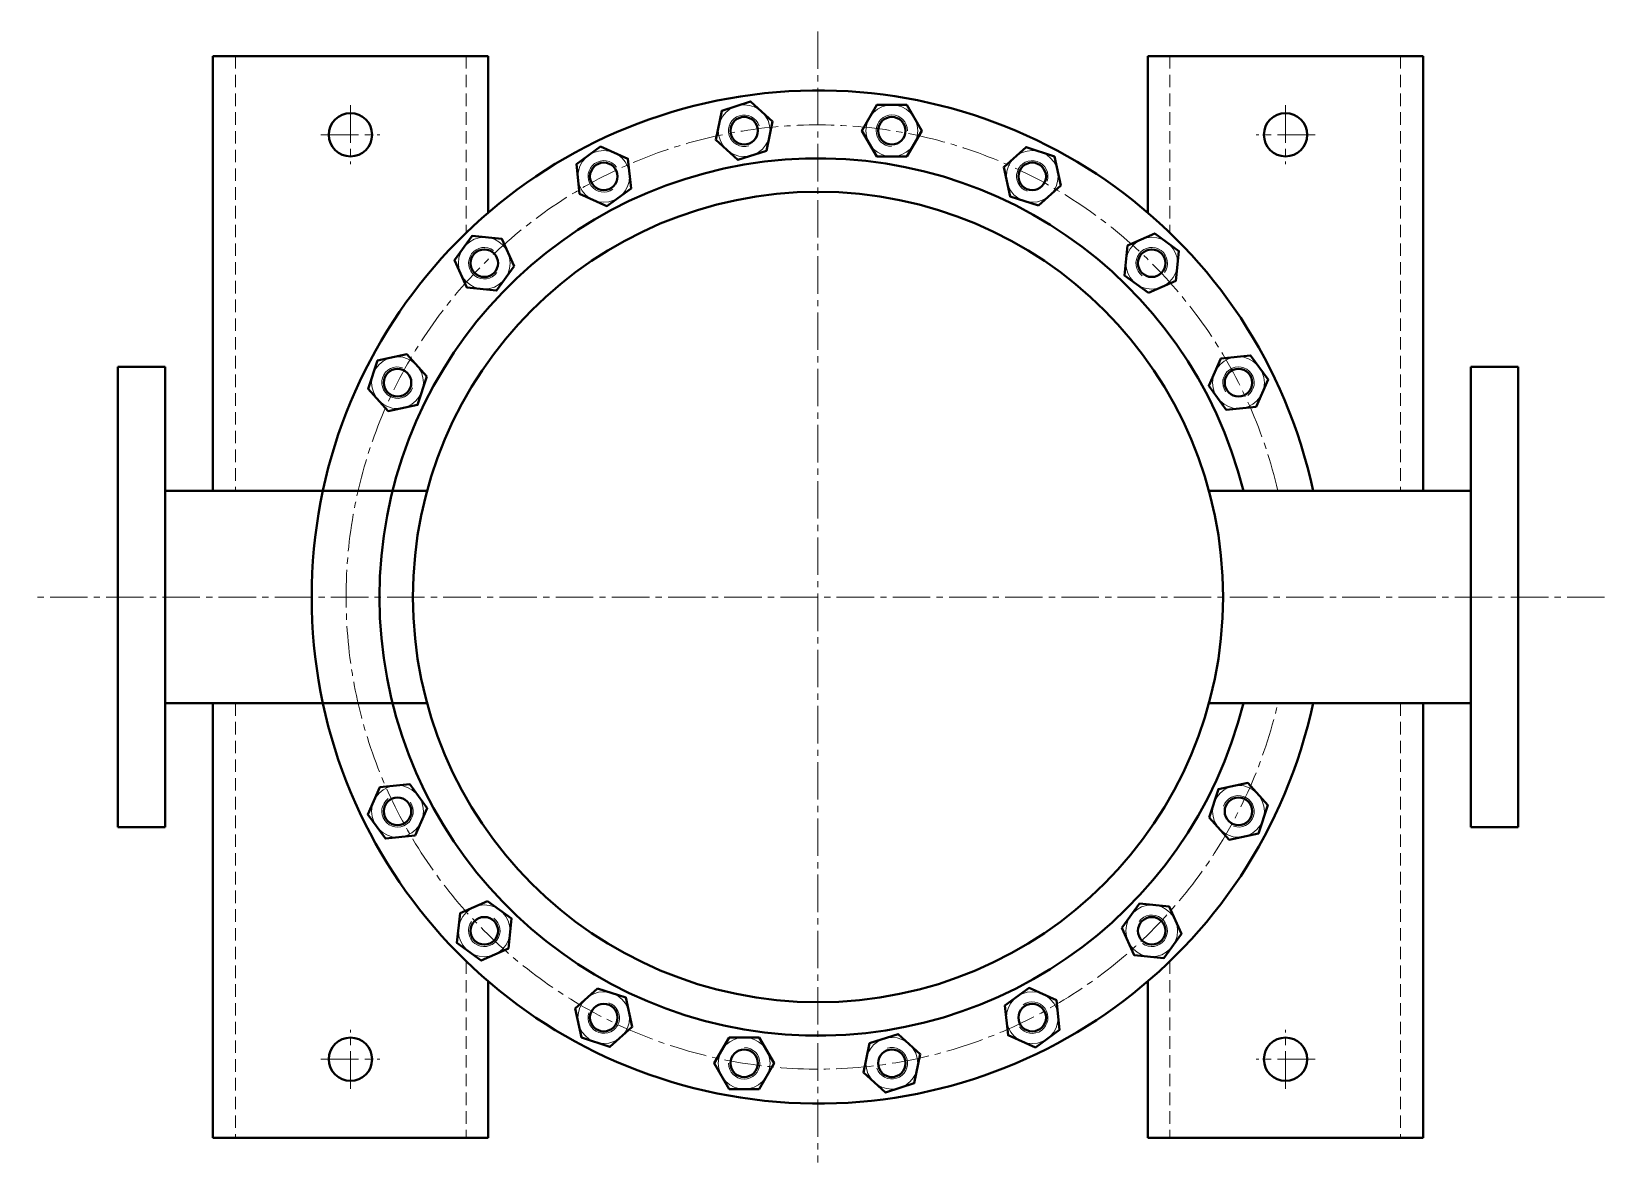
# Model space of a CAD drawing. Header units: millimetres. Extents: x -429811 to -211006, y 118619 to 258323.
# Drawn here: x -217172 to -216372, y 119811 to 120386 of the extents above; entities that cross this region are included whole.
import ezdxf

# ---------------------------------------------------------------- set-up
doc = ezdxf.new("R2010")
doc.units = ezdxf.units.MM
doc.linetypes.add('CENTER2', pattern=[28.575, 19.05, -3.175, 3.175, -3.175])
doc.linetypes.add('DASHED2', pattern=[9.525, 6.35, -3.175])
for name, color, linetype, lineweight in [('图层1', 7, 'Continuous', 40), ('图层2', 1, 'Continuous', 20), ('图层5', 3, 'DASHED2', 20), ('图层6', 4, 'CENTER2', 20)]:
    doc.layers.add(name, color=color, linetype=linetype, lineweight=lineweight)

msp = doc.modelspace()

# ---------------------------------------------------------------- linework, layer by layer
at = {"layer": '图层1'}
for p, q in [((-217080.18, 120373.02), (-217080.18, 120152.02)), ((-216940.18, 120373.02), (-217080.18, 120373.02)), ((-216940.18, 120373.02), (-216940.18, 120293.37)), ((-216604.64, 120373.02), (-216464.64, 120373.02)), ((-216604.64, 120373.02), (-216604.64, 120293.37)), ((-216464.64, 120373.02), (-216464.64, 120152.02)), ((-217128.41, 120215.02), (-217104.41, 120215.02)), ((-217128.41, 120215.02), (-217128.41, 119981.02)), ((-217104.41, 120215.02), (-217104.41, 119981.02)), ((-216416.41, 120215.02), (-216440.41, 120215.02)), ((-216440.41, 120215.02), (-216440.41, 119981.02)), ((-216416.41, 120215.02), (-216416.41, 119981.02)), ((-217128.41, 120168.02), (-217128.41, 120098.02)), ((-217104.41, 120152.02), (-216971.2, 120152.02)), ((-216440.41, 120152.02), (-216573.61, 120152.02)), ((-217128.41, 120028.02), (-217128.41, 120098.02)), ((-216416.41, 120028.02), (-216416.41, 120098.02)), ((-217104.41, 120044.02), (-216971.2, 120044.02)), ((-217080.18, 120044.02), (-217080.18, 119823.02)), ((-216440.41, 120044.02), (-216573.61, 120044.02)), ((-216464.64, 120044.02), (-216464.64, 119823.02)), ((-217128.41, 119981.02), (-217104.41, 119981.02)), ((-216416.41, 119981.02), (-216440.41, 119981.02)), ((-216940.18, 119902.68), (-216940.18, 119823.02)), ((-216604.64, 119902.68), (-216604.64, 119823.02)), ((-216940.18, 119823.02), (-217080.18, 119823.02)), ((-216604.64, 119823.02), (-216464.64, 119823.02))]:
    msp.add_line(p, q, dxfattribs=at)
for points in [[(-216798.66, 120324.9), (-216795.5, 120339.77), (-216806.79, 120349.94), (-216821.25, 120345.24), (-216824.41, 120330.37), (-216813.11, 120320.2)], [(-216727.26, 120321.91), (-216719.66, 120335.07), (-216727.26, 120348.23), (-216742.46, 120348.23), (-216750.06, 120335.07), (-216742.46, 120321.91)], [(-216867.48, 120305.68), (-216869.07, 120320.8), (-216882.95, 120326.98), (-216895.25, 120318.05), (-216893.66, 120302.93), (-216879.78, 120296.75)], [(-216660.29, 120297), (-216648.99, 120307.17), (-216652.15, 120322.03), (-216666.61, 120326.73), (-216677.9, 120316.56), (-216674.74, 120301.69)], [(-216604.29, 120252.61), (-216590.4, 120258.8), (-216588.82, 120273.91), (-216601.11, 120282.84), (-216615, 120276.66), (-216616.59, 120261.55)], [(-216927, 120266.14), (-216933.18, 120280.03), (-216948.29, 120281.61), (-216957.23, 120269.32), (-216951.05, 120255.43), (-216935.93, 120253.84)], [(-216971.38, 120210.14), (-216981.55, 120221.44), (-216996.42, 120218.28), (-217001.12, 120203.82), (-216990.95, 120192.53), (-216976.08, 120195.69)], [(-216564.75, 120193.1), (-216549.63, 120194.68), (-216543.45, 120208.57), (-216552.38, 120220.87), (-216567.5, 120219.28), (-216573.68, 120205.39)], [(-216980.07, 120002.95), (-216995.18, 120001.36), (-217001.36, 119987.48), (-216992.43, 119975.18), (-216977.31, 119976.77), (-216971.13, 119990.65)], [(-216573.43, 119985.91), (-216563.26, 119974.61), (-216548.4, 119977.77), (-216543.7, 119992.23), (-216553.87, 120003.52), (-216568.74, 120000.36)], [(-216940.52, 119943.43), (-216954.41, 119937.25), (-216956, 119922.14), (-216943.7, 119913.2), (-216929.82, 119919.38), (-216928.23, 119934.5)], [(-216617.82, 119929.91), (-216611.63, 119916.02), (-216596.52, 119914.43), (-216587.59, 119926.73), (-216593.77, 119940.61), (-216608.88, 119942.2)], [(-216884.52, 119899.05), (-216895.82, 119888.88), (-216892.66, 119874.01), (-216878.2, 119869.31), (-216866.91, 119879.49), (-216870.07, 119894.35)], [(-216677.33, 119890.36), (-216675.75, 119875.25), (-216661.86, 119869.07), (-216649.56, 119878), (-216651.15, 119893.12), (-216665.04, 119899.3)], [(-216817.55, 119874.14), (-216825.15, 119860.98), (-216817.55, 119847.82), (-216802.35, 119847.82), (-216794.75, 119860.98), (-216802.35, 119874.14)], [(-216746.16, 119871.15), (-216749.32, 119856.28), (-216738.02, 119846.11), (-216723.57, 119850.81), (-216720.41, 119865.67), (-216731.7, 119875.84)]]:
    msp.add_lwpolyline(points, close=True, dxfattribs=at)
for centre, radius in [((-217010.18, 120333.02), 11), ((-216809.95, 120335.07), 7), ((-216734.86, 120335.07), 7), ((-216534.64, 120333.02), 11), ((-216881.36, 120311.86), 7), ((-216663.45, 120311.86), 7), ((-216772.41, 120098.02), 206), ((-216942.11, 120267.73), 7), ((-216602.7, 120267.73), 7), ((-216986.25, 120206.98), 7), ((-216558.57, 120206.98), 7), ((-216986.25, 119989.07), 7), ((-216558.57, 119989.07), 7), ((-216942.11, 119928.32), 7), ((-216602.7, 119928.32), 7), ((-216881.36, 119884.18), 7), ((-216663.45, 119884.18), 7), ((-217010.18, 119863.02), 11), ((-216534.64, 119863.02), 11), ((-216809.95, 119860.98), 7), ((-216734.86, 119860.98), 7)]:
    msp.add_circle(centre, radius, dxfattribs=at)
for radius, start, end in [(257.5, 12.10528, 347.89472), (223, 14.01362, 345.98638)]:
    msp.add_arc((-216772.41, 120098.02), radius, start, end, dxfattribs=at)
at = {"layer": '图层2'}
for centre in [(-216809.95, 120335.07), (-216734.86, 120335.07), (-216881.36, 120311.86), (-216663.45, 120311.86), (-216942.11, 120267.73), (-216602.7, 120267.73), (-216986.25, 120206.98), (-216558.57, 120206.98), (-216986.25, 119989.07), (-216558.57, 119989.07), (-216942.11, 119928.32), (-216602.7, 119928.32), (-216881.36, 119884.18), (-216663.45, 119884.18), (-216809.95, 119860.98), (-216734.86, 119860.98)]:
    msp.add_circle(centre, 13.16, dxfattribs=at)
for centre, start, end in [((-216809.95, 120335.07), 18, 287.04503), ((-216734.86, 120335.07), 360, 269.04503), ((-216881.36, 120311.86), 36, 305.04503), ((-216663.45, 120311.86), 342, 251.04503), ((-216942.11, 120267.73), 54, 323.04503), ((-216602.7, 120267.73), 324, 233.04503), ((-216986.25, 120206.98), 72, 341.04503), ((-216558.57, 120206.98), 306, 215.04503), ((-216986.25, 119989.07), 126, 35.04503), ((-216558.57, 119989.07), 252, 161.04503), ((-216942.11, 119928.32), 144, 53.04503), ((-216602.7, 119928.32), 234, 143.04503), ((-216881.36, 119884.18), 162, 71.04503), ((-216663.45, 119884.18), 216, 125.04503), ((-216809.95, 119860.98), 180, 89.04503), ((-216734.86, 119860.98), 198, 107.04503)]:
    msp.add_arc(centre, 8, start, end, dxfattribs=at)
at = {"layer": '图层5'}
for p, q in [((-217068.73, 120373.02), (-217068.73, 120152.02)), ((-216951.28, 120373.02), (-216951.28, 120283.26)), ((-216593.53, 120373.02), (-216593.53, 120283.26)), ((-216476.09, 120373.02), (-216476.09, 120152.02)), ((-217068.73, 120044.02), (-217068.73, 119823.02)), ((-216476.09, 120044.02), (-216476.09, 119823.02)), ((-216951.28, 119912.79), (-216951.28, 119823.02)), ((-216593.53, 119912.79), (-216593.53, 119823.02))]:
    msp.add_line(p, q, dxfattribs=at)
at = {"layer": '图层6'}
for p, q in [((-216772.41, 120385.52), (-216772.41, 119810.52)), ((-217010.18, 120348.02), (-217010.18, 120318.02)), ((-216534.64, 120348.02), (-216534.64, 120318.02)), ((-217025.18, 120333.02), (-216995.18, 120333.02)), ((-216519.64, 120333.02), (-216549.64, 120333.02)), ((-216372.4, 120098.02), (-217172.41, 120098.02)), ((-217010.18, 119848.02), (-217010.18, 119878.02)), ((-216534.64, 119848.02), (-216534.64, 119878.02)), ((-217025.18, 119863.02), (-216995.18, 119863.02)), ((-216519.64, 119863.02), (-216549.64, 119863.02))]:
    msp.add_line(p, q, dxfattribs=at)
msp.add_arc((-216772.41, 120098.02), 240, 13.00288, 346.99712, dxfattribs=at)

doc.saveas('drawing.dxf')
